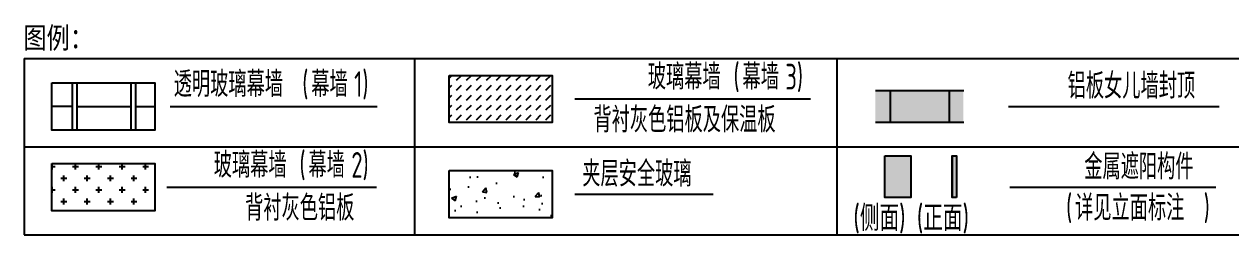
# Model space of a CAD drawing. Extents: x 72637 to 526294, y -245768 to 30884.
# Drawn here: x 103378 to 119768, y -245768 to -242898 of the extents above; entities that cross this region are included whole.
import ezdxf

# ---------------------------------------------------------------- set-up
doc = ezdxf.new("R2010")
doc.units = 0
doc.header["$LTSCALE"] = 10
doc.header["$MEASUREMENT"] = 0
for name, color, linetype in [('$0$03-表格_197', 197, 'Continuous'), ('$0$05-填充_156', 156, 'Continuous'), ('$0$05-填充_18', 18, 'Continuous'), ('$0$A-0-图名图例', 2, 'Continuous'), ('$0$A-C_窗', 140, 'Continuous'), ('$1$01-标注_符号', 200, 'Continuous'), ('$1$02-TEXT_标注', 130, 'Continuous'), ('$1$05-填充_天正', 26, 'Continuous')]:
    doc.layers.add(name, color=color, linetype=linetype)
doc.styles.add('$0$_TCH_LABEL', font='ROS1', dxfattribs={"width": 0.75, "bigfont": 'JD'})
doc.styles.add('$0$HT_HWXH', font='STXIHEI.TTF', dxfattribs={"width": 0.8})
doc.styles.add('$0$HT_JD', font='ROS1', dxfattribs={"width": 0.8, "bigfont": 'JD'})

msp = doc.modelspace()

# ---------------------------------------------------------------- hatches: boundary and pattern name
at = {"layer": '$0$05-填充_156'}
h = msp.add_hatch(dxfattribs=at)
h.set_pattern_fill('DASH', color=256, scale=100, angle=45)
h.set_pattern_definition([(45, (107366.54, -272759.18), (1e-14, 134.70384), [95.25, -95.25])])
h.paths.add_polyline_path([(110548.7, -244239.9), (110548.7, -243595.8), (109148.7, -243595.8), (109148.7, -244239.9)])
h = msp.add_hatch(dxfattribs=at)
h.set_pattern_fill('CROSS', color=136, scale=100)
h.set_pattern_definition([(0, (101971.8, -275159.18), (158.75, 158.75), [79.375, -238.125]), (90, (102011.5, -275198.87), (-158.75, 158.75), [79.375, -238.125])])
h.paths.add_polyline_path([(103754, -244795.8), (103754, -245439.9), (105154, -245439.9), (105154, -244795.8)])
at = {"layer": '$0$05-填充_18'}
h = msp.add_hatch(color=256, dxfattribs=at)
h.dxf.hatch_style = 1
h.paths.add_polyline_path([(114939.6, -243802.8), (116132, -243802.8), (116132.1, -244232.8), (114939.6, -244232.8)])
h = msp.add_hatch(color=256, dxfattribs=at)
h.dxf.hatch_style = 1
h.paths.add_polyline_path([(115069.4, -244692), (115422.9, -244692), (115422.9, -245259.1), (115069.4, -245259.1)])
h = msp.add_hatch(color=256, dxfattribs=at)
h.dxf.hatch_style = 1
h.paths.add_polyline_path([(115981.6, -245259.5), (116041.6, -245259.5), (116041.6, -244692.4), (115981.6, -244692.4)])
at = {"layer": '$1$05-填充_天正'}
h = msp.add_hatch(dxfattribs=at)
h.set_pattern_fill('混凝土', color=256, scale=100)
h.set_pattern_definition([(50, (288166.4, -130556.8), (717.2602, -62.7521), [75, -825]), (355, (288166.4, -130556.8), (-138.7513, 752.1921), [60, -660]), (100.4514, (288226.15, -130562.04), (578.5094, 689.4395), [63.7402, -701.142]), (46.1842, (288166.4, -130356.8), (1067.241, -165.519), [112.5, -1237.5]), (96.6356, (288255.3, -130370.6), (934.6627, 974.118), [95.6103, -1051.713]), (351.1842, (288166.4, -130356.8), (934.662, 974.1186), [90, -990]), (21, (288266.4, -130406.8), (596.907, -402.6189), [75, -825]), (326, (288266.4, -130406.8), (243.3153, 725.15), [60, -660]), (71.4514, (288316.1, -130440.4), (840.2226, 322.5305), [63.7402, -701.142]), (37.5, (288166.38, -130556.81), (12.15986, 332.89385), [0, -652, 0, -670, 0, -662.5]), (7.5, (288166.38, -130556.8), (263.06954, 394.4117), [0, -382, 0, -637, 0, -252.5]), (327.5, (287943.38, -130556.81), (533.82244, -22.55487), [0, -250, 0, -780, 0, -1035]), (317.5, (287843.4, -130556.8), (583.1862, 100.105), [0, -325, 0, -518, 0, -735])])
h.paths.add_polyline_path([(109148.7, -244892.8), (110548.7, -244892.8), (110548.7, -245536.8), (109148.7, -245536.8)])

# ---------------------------------------------------------------- linework, layer by layer
at = {"layer": '$0$03-表格_197'}
for p, q in [((103377.8, -243367.8), (127974.7, -243367.8)), ((103377.8, -243367.8), (103377.8, -245767.8)), ((108679.9, -243367.8), (108679.9, -245767.8)), ((114416.8, -243367.8), (114416.8, -245767.8)), ((103377.8, -244567.8), (127974.7, -244567.8)), ((103377.8, -245767.8), (127974.7, -245767.8))]:
    msp.add_line(p, q, dxfattribs=at)
at = {"layer": '$0$A-C_窗'}
for p, q in [((104036.1, -244339.9), (104036.1, -243695.8)), ((104096.1, -244339.9), (104096.1, -243695.8)), ((104832.9, -244339.9), (104832.9, -243695.8)), ((104892.9, -244339.9), (104892.9, -243695.8)), ((114939.6, -243802.8), (116141.9, -243802.8)), ((104036.1, -244017.8), (103754, -244017.8)), ((104096.1, -244017.8), (104832.9, -244017.8)), ((104892.9, -244017.8), (105154, -244017.8)), ((115981.6, -244692.4), (115981.6, -245259.5)), ((116041.6, -244692.4), (116041.6, -245259.5))]:
    msp.add_line(p, q, dxfattribs=at)
for points in [[(103754, -243695.8), (105154, -243695.8), (105154, -244339.9), (103754, -244339.9)], [(109148.7, -243595.8), (110548.7, -243595.8), (110548.7, -244239.9), (109148.7, -244239.9)], [(115069.4, -244692), (115422.9, -244692), (115422.9, -245259.1), (115069.4, -245259.1)], [(116041.6, -245259.5), (115981.6, -245259.5), (115981.6, -244692.4), (116041.6, -244692.4)], [(103754, -244795.8), (105154, -244795.8), (105154, -245439.9), (103754, -245439.9)], [(109148.7, -244892.8), (110548.7, -244892.8), (110548.7, -245536.8), (109148.7, -245536.8)]]:
    msp.add_lwpolyline(points, close=True, dxfattribs=at)
for points in [[(115139.6, -243802.8), (115139.6, -244232.8)], [(115941.9, -243802.8), (115941.9, -244232.8)], [(115941.9, -243802.8), (115941.9, -244232.8)], [(114939.6, -244232.8), (116141.9, -244232.8)]]:
    msp.add_lwpolyline(points, dxfattribs=at)
at = {"layer": '$1$01-标注_符号'}
for p, q in [((105363.1, -244017.8), (108174.8, -244017.8)), ((110857.9, -243917.8), (114057.9, -243917.8)), ((116748.9, -244017.8), (119609.2, -244017.8)), ((105315.5, -245117.8), (108162.7, -245117.8)), ((116764.2, -245117.8), (119564.4, -245117.8)), ((110857.9, -245214.8), (112735.8, -245214.8))]:
    msp.add_line(p, q, dxfattribs=at)

# ---------------------------------------------------------------- texts
at = {"layer": '$0$A-0-图名图例', "style": '$0$HT_HWXH', "width": 0.8}
msp.add_text('图例：', height=290.11, dxfattribs=at).set_placement((103366.2, -243230.1))
at = {"layer": '$1$02-TEXT_标注', "style": '$0$_TCH_LABEL', "width": 0.75}
for s, height, p in [('透明玻璃幕墙', 347.29, (105409.4, -243889.5)), ('(', 350, (107155.3, -243889.5)), ('幕墙', 347.29, (107277.8, -243889.5)), ('1)', 350, (107859.8, -243889.5)), ('玻璃幕墙', 347.29, (111848.2, -243789.5)), ('(', 350, (113012.2, -243789.5)), ('幕墙', 347.29, (113134.7, -243789.5)), ('3)', 350, (113716.7, -243789.5)), ('铝板女儿墙封顶', 347.29, (117550.7, -243912.8)), ('背衬灰色铝板及保温板', 347.29, (111110.2, -244372.8)), ('玻璃幕墙', 347.29, (105953, -244989.5)), ('(', 350, (107117, -244989.5)), ('幕墙', 347.29, (107239.5, -244989.5)), ('2)', 350, (107821.5, -244989.5)), ('金属遮阳构件', 347.29, (117776.5, -245012.8)), ('夹层安全玻璃', 347.29, (110958.2, -245109.8)), ('背衬灰色铝板', 347.29, (106378.9, -245572.8)), ('(', 350, (117529.7, -245572.8)), ('详见立面标注', 347.29, (117652.2, -245572.8)), (')', 350, (119398.1, -245572.8))]:
    msp.add_text(s, height=height, dxfattribs=at).set_placement(p)
at = {"insert": (114640.1, -245363.6), "char_height": 350, "width": 27209.602, "attachment_point": 1, "style": '$0$HT_JD'}
msp.add_mtext('(侧面) (正面)\\P\\pl3150;{\\C1;\\P\\pl0;}    ', dxfattribs=at)

doc.saveas('drawing.dxf')
